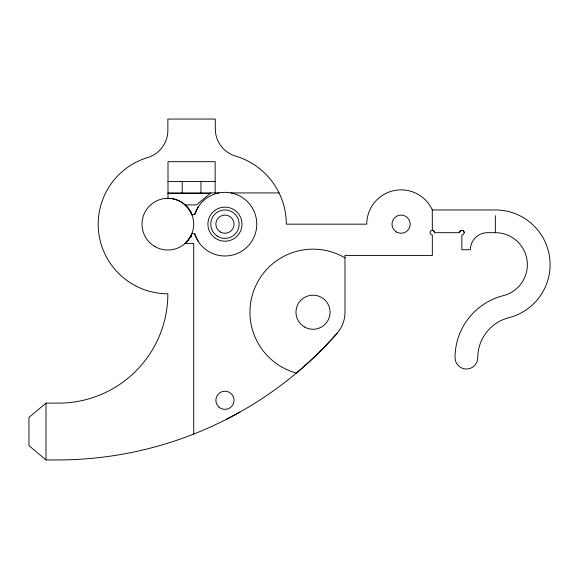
<?xml version="1.0" encoding="UTF-8"?>
<svg xmlns="http://www.w3.org/2000/svg" width="579" height="579" viewBox="0 0 579 579"><rect width="100%" height="100%" fill="white"/><g stroke="black" fill="none" stroke-linecap="round" stroke-linejoin="round"><path stroke-width="0.87" d="M190.629 236.992L191.953 233.525L194.667 233.894A31.816 31.816 0 0 0 243.629 249.925A31.816 31.816 0 0 0 243.629 198.402A31.816 31.816 0 0 0 194.667 214.44L191.953 214.809L191.555 213.825A25.889 25.889 0 0 0 191.265 213.188C187.683 205.4 179.997 199.726 171.507 198.575A18.448 13.042 0 0 0 168.004 198.322L168.004 161.671L215.156 161.671L215.156 192.916M194.667 214.44L198.423 206.609M191.953 233.525L189.094 238.903L185.121 243.404L193.712 243.404L193.712 434.069M191.359 234.929L191.265 236.949M190.932 235.827L188.233 240.075L185.121 243.404M210.756 192.916L196.447 204.923L185.121 204.923M495.356 215.641L495.356 232.686A31.983 31.983 0 0 1 503.252 295.666A63.987 63.987 0 0 0 455.051 357.677A11.363 11.363 0 0 0 466.413 369.04A11.363 11.363 0 0 0 477.776 357.677A41.261 41.261 0 0 1 508.854 317.69A54.708 54.708 0 0 0 495.356 209.96L432.325 209.96A34.327 34.327 0 0 0 366.753 224.167L286.316 224.167A71.014 71.014 0 0 0 235.588 156.106A28.407 28.407 0 0 1 215.301 128.885L215.301 119.057L167.859 119.057L167.859 130.34A28.407 28.407 0 0 1 147.681 157.531A69.618 69.618 0 0 0 167.859 293.785A109.351 109.351 0 0 1 60.889 403.107L45.994 403.129L28.95 417.43L28.95 445.642L45.994 459.943L57.357 459.943A372.225 372.225 0 0 0 337.043 333.323A31.975 31.975 0 0 0 344.997 312.226L344.997 255.411L432.325 255.411L432.325 234.958A2.273 2.273 0 0 1 430.052 232.686A2.273 2.273 0 0 1 432.325 230.413L432.274 209.844M239.851 412.132L226.577 419.247M168.004 181.553L215.156 181.553M168.004 192.916L218.971 192.916M230.941 192.916L279.071 192.916M168.004 193.56L209.989 193.56M434.568 232.686A2.323 2.222 3.7 0 0 432.325 230.384A2.273 2.273 0 0 1 434.597 232.686L459.596 232.686A2.273 2.273 0 0 1 461.868 230.413A2.323 2.215 5.9 0 1 464.184 232.686M495.356 232.686L487.431 232.686A17.044 17.044 0 0 0 470.387 249.73L461.868 249.73L461.868 234.958A2.273 2.273 0 0 0 464.141 232.686A2.273 2.273 0 0 0 461.868 230.413A2.323 2.215 5.9 0 0 459.552 232.686M191.555 213.825L191.953 214.809L189.036 209.337L185.157 204.959M198.423 241.725L194.667 233.894M190.629 211.342L190.932 212.507M200.949 181.553L200.949 192.916M182.204 181.553L182.204 192.916M45.994 403.129L45.994 459.943M344.997 257.872A63.06 63.06 0 0 0 254.919 287.705A63.06 63.06 0 0 0 296.383 373.057A372.225 372.225 0 0 0 337.043 333.323M154.933 246.553A25.852 25.852 0 0 0 193.712 224.167A25.852 25.852 0 0 0 154.933 201.774A25.852 25.852 0 0 0 154.933 246.553M304.496 326.983A17.044 17.044 0 0 0 330.059 312.226A17.044 17.044 0 0 0 304.496 297.461A17.044 17.044 0 0 0 304.496 326.983M396.535 232.034A9.09 9.09 0 0 0 410.171 224.167A9.09 9.09 0 0 0 396.535 216.293A9.09 9.09 0 0 0 396.535 232.034M220.411 232.034A9.09 9.09 0 0 0 234.046 224.167A9.09 9.09 0 0 0 220.411 216.293A9.09 9.09 0 0 0 220.411 232.034M219.18 407.305A9.09 9.09 0 0 0 233.923 401.783A9.09 9.09 0 0 0 221.771 391.773A9.09 9.09 0 0 0 219.18 407.305M217.045 235.964A14.2 14.2 0 0 0 239.127 225.115A14.2 14.2 0 0 0 218.688 211.415A14.2 14.2 0 0 0 217.045 235.964M214.715 237.788A17.044 17.044 0 0 0 241.877 226.223A17.044 17.044 0 0 0 218.276 208.483A17.044 17.044 0 0 0 214.715 237.788"/></g></svg>
